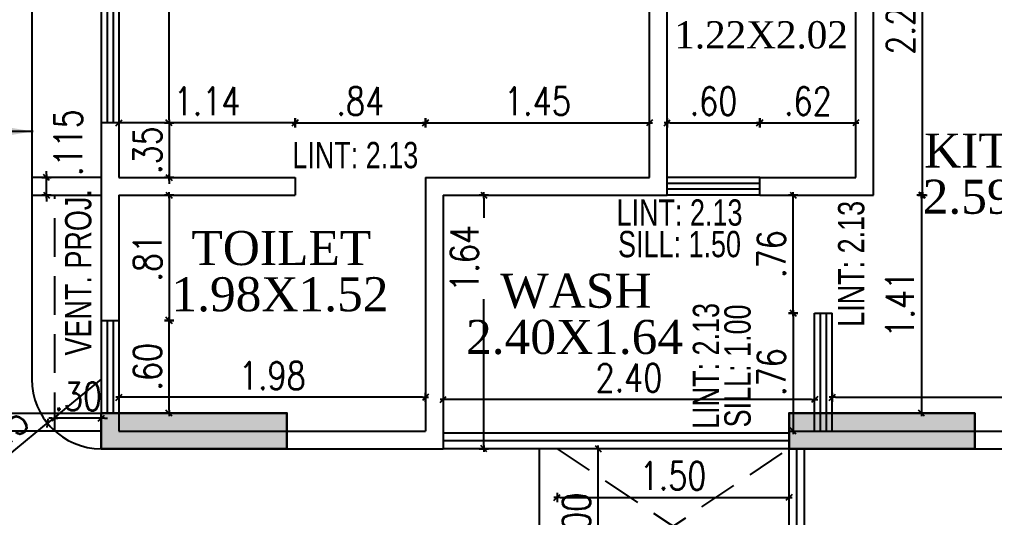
# Model space of a CAD drawing. Header units: inches. Extents: x 14235 to 14499, y 0 to 2549.
# Drawn here: x 14327.02 to 14333.32, y 2368.41 to 2371.63 of the extents above; entities that cross this region are included whole.
import ezdxf
from ezdxf.enums import TextEntityAlignment as Align

# ---------------------------------------------------------------- set-up
doc = ezdxf.new("R2010")
doc.units = ezdxf.units.IN
doc.header["$LTSCALE"] = 0.25
doc.header["$MEASUREMENT"] = 0
doc.header["$PDMODE"] = 35
doc.linetypes.add('DASHEDX2', pattern=[1.5, 1, -0.5])
for name, color, linetype in [('edges', 1, 'Continuous'), ('proj-internal', 1, 'DASHEDX2'), ('Stair', 56, 'Continuous'), ('steel', 251, 'Continuous'), ('text-large', 7, 'Continuous'), ('wall', 7, 'Continuous'), ('windows', 106, 'Continuous'), ('WORK TEX', 6, 'Continuous'), ('WORKING DIM', 7, 'Continuous')]:
    doc.layers.add(name, color=color, linetype=linetype)
doc.layers.add('P-COL', color=7, linetype='Continuous', lineweight=30)
doc.layers.add('P-COLHAT', color=8, linetype='Continuous', lineweight=25)
doc.styles.add('ARIAL', font='TIMES_0.TTF')
doc.styles.add('ARL', font='swisscl_0.ttf')
doc.styles.add('romans', font='romans.shx', dxfattribs={"width": 0.8})
doc.dimstyles.new('121', dxfattribs={"dimscale": 0.1, "dimtxt": 1.8, "dimasz": 0.2, "dimexe": 0.03125, "dimexo": 0.25, "dimgap": 0.5, "dimtad": 1, "dimzin": 4, "dimdsep": 46, "dimtxsty": 'romans', "dimblk1": 'MINITICK', "dimblk2": 'MINITICK', "dimsah": 1, "dimcen": 1, "dimse1": 1, "dimse2": 1, "dimclrd": 252, "dimclre": 256, "dimclrt": 7, "dimadec": 3, "dimazin": 0, "dimtfac": 0.8, "dimtix": 1, "dimtmove": 2, "dimatfit": 3, "dimfxl": 0, "dimtolj": 1, "dimtzin": 3, "dimarcsym": 0})
doc.dimstyles.new('DFSGSG', dxfattribs={"dimtxt": 0.17, "dimasz": 0.18, "dimexe": 0.18, "dimexo": 0.0625, "dimgap": 0.09, "dimtad": 1, "dimzin": 0, "dimdsep": 46, "dimtxsty": 'ARIAL', "dimcen": 0.09, "dimse1": 1, "dimse2": 1, "dimaunit": 1, "dimadec": 0, "dimazin": 0, "dimtfac": 1, "dimtix": 1, "dimtofl": 0, "dimtmove": 0, "dimatfit": 3, "dimfxl": 0, "dimtolj": 1, "dimtzin": 0, "dimarcsym": 0})

# ---------------------------------------------------------------- blocks, each defined once
blk = doc.blocks.new('B')
at = {"layer": 'P-COLHAT', "lineweight": 30}
for points in [[(-0.3, -9.1991), (-0.3, -8.9691), (0.9, -8.9691), (0.9, -9.1991)], [(4.1463, -9.1991), (4.1463, -8.9691), (5.3463, -8.9691), (5.3463, -9.1991)]]:
    blk.add_hatch(color=256, dxfattribs=at).paths.add_polyline_path(points)
at = {"layer": 'P-COL'}
for points in [[(-0.3, -9.1991), (-0.3, -8.9691), (0.9, -8.9691), (0.9, -9.1991)], [(4.1463, -9.1991), (4.1463, -8.9691), (5.3463, -8.9691), (5.3463, -9.1991)]]:
    blk.add_lwpolyline(points, close=True, dxfattribs=at)
blk = doc.blocks.new('MINITICK')
at = {"color": 7}
for p, q in [((1, 1), (-1, -1)), ((-1, 0), (1, 0)), ((0, -1.5), (0, 1.5))]:
    blk.add_line(p, q, dxfattribs=at)
blk = doc.blocks.new('*D503')
at = {"layer": 'Defpoints', "color": 0, "transparency": 16777216}
for p in [(14327.6608, 2373.3984), (14327.9847, 2373.3984), (14327.6608, 2370.9594)]:
    blk.add_point(p, dxfattribs=at)
at = {"layer": 'WORKING DIM', "color": 252, "lineweight": -2, "transparency": 16777216}
blk.add_line((14327.9847, 2370.9794), (14327.9847, 2373.3784), dxfattribs=at)
at = {"layer": 'WORKING DIM', "color": 252, "lineweight": -2, "transparency": 16777216, "xscale": 0.02, "yscale": 0.02, "zscale": 0.02}
for p, rotation in [((14327.9847, 2373.3984), 90), ((14327.9847, 2370.9594), 270)]:
    blk.add_blockref('MINITICK', p, dxfattribs=dict(at, rotation=rotation))
at = {"layer": 'WORKING DIM', "color": 7, "transparency": 16777216, "insert": (14327.8447, 2372.1789), "char_height": 0.18, "attachment_point": 5, "rotation": 90, "style": 'romans'}
blk.add_mtext('\\A1;2.44', dxfattribs=at)
blk = doc.blocks.new('*D504')
at = {"layer": 'Defpoints', "color": 0, "transparency": 16777216}
for p in [(14327.6608, 2370.9594), (14327.6608, 2370.6064), (14327.9847, 2370.6064)]:
    blk.add_point(p, dxfattribs=at)
at = {"layer": 'WORKING DIM', "color": 252, "lineweight": -2, "transparency": 16777216}
for p, q in [((14327.9847, 2370.9794), (14327.9847, 2370.9994)), ((14327.9847, 2370.9594), (14327.9847, 2370.6064)), ((14327.9847, 2370.5864), (14327.9847, 2370.5664))]:
    blk.add_line(p, q, dxfattribs=at)
at = {"layer": 'WORKING DIM', "color": 252, "lineweight": -2, "transparency": 16777216, "xscale": 0.02, "yscale": 0.02, "zscale": 0.02}
for p, rotation in [((14327.9847, 2370.9594), 270), ((14327.9847, 2370.6064), 90)]:
    blk.add_blockref('MINITICK', p, dxfattribs=dict(at, rotation=rotation))
at = {"layer": 'WORKING DIM', "color": 7, "transparency": 16777216, "insert": (14327.8447, 2370.7829), "char_height": 0.18, "attachment_point": 5, "rotation": 90, "style": 'romans'}
blk.add_mtext('\\A1;.35', dxfattribs=at)
blk = doc.blocks.new('*D507')
at = {"layer": 'Defpoints', "color": 0, "transparency": 16777216}
for p in [(14327.6608, 2370.9594), (14327.6608, 2370.6064), (14328.8003, 2370.6064)]:
    blk.add_point(p, dxfattribs=at)
at = {"layer": 'WORKING DIM', "color": 252, "lineweight": -2, "transparency": 16777216}
blk.add_line((14328.7803, 2370.9594), (14327.6808, 2370.9594), dxfattribs=at)
at = {"layer": 'WORKING DIM', "color": 252, "lineweight": -2, "transparency": 16777216, "xscale": 0.02, "yscale": 0.02, "zscale": 0.02, "rotation": 180}
blk.add_blockref('MINITICK', (14327.6608, 2370.9594), dxfattribs=at)
at = {"layer": 'WORKING DIM', "color": 252, "lineweight": -2, "transparency": 16777216, "xscale": 0.02, "yscale": 0.02, "zscale": 0.02}
blk.add_blockref('MINITICK', (14328.8003, 2370.9594), dxfattribs=at)
at = {"layer": 'WORKING DIM', "color": 7, "transparency": 16777216, "insert": (14328.2306, 2371.0994), "char_height": 0.18, "attachment_point": 5, "style": 'romans'}
blk.add_mtext('\\A1;1.14', dxfattribs=at)
blk = doc.blocks.new('*D508')
at = {"layer": 'Defpoints', "color": 0, "transparency": 16777216}
for p in [(14329.6425, 2370.9594), (14328.8003, 2370.492), (14329.6425, 2370.492)]:
    blk.add_point(p, dxfattribs=at)
at = {"layer": 'WORKING DIM', "color": 252, "lineweight": -2, "transparency": 16777216}
blk.add_line((14328.8203, 2370.9594), (14329.6225, 2370.9594), dxfattribs=at)
at = {"layer": 'WORKING DIM', "color": 252, "lineweight": -2, "transparency": 16777216, "xscale": 0.02, "yscale": 0.02, "zscale": 0.02, "rotation": 180}
blk.add_blockref('MINITICK', (14328.8003, 2370.9594), dxfattribs=at)
at = {"layer": 'WORKING DIM', "color": 252, "lineweight": -2, "transparency": 16777216, "xscale": 0.02, "yscale": 0.02, "zscale": 0.02}
blk.add_blockref('MINITICK', (14329.6425, 2370.9594), dxfattribs=at)
at = {"layer": 'WORKING DIM', "color": 7, "transparency": 16777216, "insert": (14329.2214, 2371.0994), "char_height": 0.18, "attachment_point": 5, "style": 'romans'}
blk.add_mtext('\\A1;.84', dxfattribs=at)
blk = doc.blocks.new('*D509')
at = {"layer": 'Defpoints', "color": 0, "transparency": 16777216}
for p in [(14331.0907, 2370.9594), (14329.6425, 2370.6064), (14331.0907, 2370.6064)]:
    blk.add_point(p, dxfattribs=at)
at = {"layer": 'WORKING DIM', "color": 252, "lineweight": -2, "transparency": 16777216}
blk.add_line((14329.6625, 2370.9594), (14331.0707, 2370.9594), dxfattribs=at)
at = {"layer": 'WORKING DIM', "color": 252, "lineweight": -2, "transparency": 16777216, "xscale": 0.02, "yscale": 0.02, "zscale": 0.02, "rotation": 180}
blk.add_blockref('MINITICK', (14329.6425, 2370.9594), dxfattribs=at)
at = {"layer": 'WORKING DIM', "color": 252, "lineweight": -2, "transparency": 16777216, "xscale": 0.02, "yscale": 0.02, "zscale": 0.02}
blk.add_blockref('MINITICK', (14331.0907, 2370.9594), dxfattribs=at)
at = {"layer": 'WORKING DIM', "color": 7, "transparency": 16777216, "insert": (14330.3666, 2371.0994), "char_height": 0.18, "attachment_point": 5, "style": 'romans'}
blk.add_mtext('\\A1;1.45', dxfattribs=at)
blk = doc.blocks.new('*D510')
at = {"layer": 'Defpoints', "color": 0, "transparency": 16777216}
for p in [(14327.6608, 2370.492), (14327.6608, 2369.6831), (14327.9847, 2369.6831)]:
    blk.add_point(p, dxfattribs=at)
at = {"layer": 'WORKING DIM', "color": 252, "lineweight": -2, "transparency": 16777216}
blk.add_line((14327.9847, 2370.472), (14327.9847, 2369.7031), dxfattribs=at)
at = {"layer": 'WORKING DIM', "color": 252, "lineweight": -2, "transparency": 16777216, "xscale": 0.02, "yscale": 0.02, "zscale": 0.02}
for p, rotation in [((14327.9847, 2370.492), 90), ((14327.9847, 2369.6831), 270)]:
    blk.add_blockref('MINITICK', p, dxfattribs=dict(at, rotation=rotation))
at = {"layer": 'WORKING DIM', "color": 7, "transparency": 16777216, "insert": (14327.8447, 2370.0876), "char_height": 0.18, "attachment_point": 5, "rotation": 90, "style": 'romans'}
blk.add_mtext('\\A1;.81', dxfattribs=at)
blk = doc.blocks.new('*D511')
at = {"layer": 'Defpoints', "color": 0, "transparency": 16777216}
for p in [(14327.6608, 2369.6831), (14327.9847, 2369.6831), (14327.6608, 2369.0833)]:
    blk.add_point(p, dxfattribs=at)
at = {"layer": 'WORKING DIM', "color": 252, "lineweight": -2, "transparency": 16777216}
blk.add_line((14327.9847, 2369.1033), (14327.9847, 2369.6631), dxfattribs=at)
at = {"layer": 'WORKING DIM', "color": 252, "lineweight": -2, "transparency": 16777216, "xscale": 0.02, "yscale": 0.02, "zscale": 0.02}
for p, rotation in [((14327.9847, 2369.6831), 90), ((14327.9847, 2369.0833), 270)]:
    blk.add_blockref('MINITICK', p, dxfattribs=dict(at, rotation=rotation))
at = {"layer": 'WORKING DIM', "color": 7, "transparency": 16777216, "insert": (14327.8447, 2369.3832), "char_height": 0.18, "attachment_point": 5, "rotation": 90, "style": 'romans'}
blk.add_mtext('\\A1;.60', dxfattribs=at)
blk = doc.blocks.new('*D512')
at = {"layer": 'Defpoints', "color": 0, "transparency": 16777216}
for p in [(14327.6608, 2369.1857), (14327.6608, 2369.1857), (14329.6425, 2369.1857)]:
    blk.add_point(p, dxfattribs=at)
at = {"layer": 'WORKING DIM', "color": 252, "lineweight": -2, "transparency": 16777216}
blk.add_line((14329.6225, 2369.1857), (14327.6808, 2369.1857), dxfattribs=at)
at = {"layer": 'WORKING DIM', "color": 252, "lineweight": -2, "transparency": 16777216, "xscale": 0.02, "yscale": 0.02, "zscale": 0.02, "rotation": 180}
blk.add_blockref('MINITICK', (14327.6608, 2369.1857), dxfattribs=at)
at = {"layer": 'WORKING DIM', "color": 252, "lineweight": -2, "transparency": 16777216, "xscale": 0.02, "yscale": 0.02, "zscale": 0.02}
blk.add_blockref('MINITICK', (14329.6425, 2369.1857), dxfattribs=at)
at = {"layer": 'WORKING DIM', "color": 7, "transparency": 16777216, "insert": (14328.6517, 2369.3257), "char_height": 0.18, "attachment_point": 5, "style": 'romans'}
blk.add_mtext('\\A1;1.98', dxfattribs=at)
blk = doc.blocks.new('*D513')
at = {"layer": 'Defpoints', "color": 0, "transparency": 16777216}
for p in [(14332.2721, 2369.7299), (14332.0197, 2368.9677), (14332.2721, 2368.9677)]:
    blk.add_point(p, dxfattribs=at)
at = {"layer": 'WORKING DIM', "color": 252, "lineweight": -2, "transparency": 16777216}
blk.add_line((14332.0197, 2369.7099), (14332.0197, 2368.9877), dxfattribs=at)
at = {"layer": 'WORKING DIM', "color": 252, "lineweight": -2, "transparency": 16777216, "xscale": 0.02, "yscale": 0.02, "zscale": 0.02}
for p, rotation in [((14332.0197, 2369.7299), 90), ((14332.0197, 2368.9677), 270)]:
    blk.add_blockref('MINITICK', p, dxfattribs=dict(at, rotation=rotation))
at = {"layer": 'WORKING DIM', "color": 7, "transparency": 16777216, "insert": (14331.8797, 2369.3488), "char_height": 0.18, "attachment_point": 5, "rotation": 90, "style": 'romans'}
blk.add_mtext('\\A1;.76', dxfattribs=at)
blk = doc.blocks.new('*D514')
at = {"layer": 'Defpoints', "color": 0, "transparency": 16777216}
for p in [(14332.0197, 2370.492), (14332.1578, 2370.492), (14332.1578, 2369.7299)]:
    blk.add_point(p, dxfattribs=at)
at = {"layer": 'WORKING DIM', "color": 252, "lineweight": -2, "transparency": 16777216}
blk.add_line((14332.0197, 2369.7499), (14332.0197, 2370.472), dxfattribs=at)
at = {"layer": 'WORKING DIM', "color": 252, "lineweight": -2, "transparency": 16777216, "xscale": 0.02, "yscale": 0.02, "zscale": 0.02}
for p, rotation in [((14332.0197, 2370.492), 90), ((14332.0197, 2369.7299), 270)]:
    blk.add_blockref('MINITICK', p, dxfattribs=dict(at, rotation=rotation))
at = {"layer": 'WORKING DIM', "color": 7, "transparency": 16777216, "insert": (14331.8797, 2370.111), "char_height": 0.18, "attachment_point": 5, "rotation": 90, "style": 'romans'}
blk.add_mtext('\\A1;.76', dxfattribs=at)
blk = doc.blocks.new('*D515')
at = {"layer": 'Defpoints', "color": 0, "transparency": 16777216}
for p in [(14332.453, 2370.492), (14332.453, 2369.0833), (14332.8488, 2369.0833)]:
    blk.add_point(p, dxfattribs=at)
at = {"layer": 'WORKING DIM', "color": 252, "lineweight": -2, "transparency": 16777216}
blk.add_line((14332.8488, 2370.472), (14332.8488, 2369.1033), dxfattribs=at)
at = {"layer": 'WORKING DIM', "color": 252, "lineweight": -2, "transparency": 16777216, "xscale": 0.02, "yscale": 0.02, "zscale": 0.02}
for p, rotation in [((14332.8488, 2370.492), 90), ((14332.8488, 2369.0833), 270)]:
    blk.add_blockref('MINITICK', p, dxfattribs=dict(at, rotation=rotation))
at = {"layer": 'WORKING DIM', "color": 7, "transparency": 16777216, "insert": (14332.7088, 2369.7877), "char_height": 0.18, "attachment_point": 5, "rotation": 90, "style": 'romans'}
blk.add_mtext('\\A1;1.41', dxfattribs=at)
blk = doc.blocks.new('*D516')
at = {"layer": 'Defpoints', "color": 0, "transparency": 16777216}
for p in [(14332.5389, 2372.7405), (14332.8547, 2372.7405), (14332.5389, 2370.492)]:
    blk.add_point(p, dxfattribs=at)
at = {"layer": 'WORKING DIM', "color": 252, "lineweight": -2, "transparency": 16777216}
blk.add_line((14332.8547, 2370.512), (14332.8547, 2372.7205), dxfattribs=at)
at = {"layer": 'WORKING DIM', "color": 252, "lineweight": -2, "transparency": 16777216, "xscale": 0.02, "yscale": 0.02, "zscale": 0.02}
for p, rotation in [((14332.8547, 2372.7405), 90), ((14332.8547, 2370.492), 270)]:
    blk.add_blockref('MINITICK', p, dxfattribs=dict(at, rotation=rotation))
at = {"layer": 'WORKING DIM', "color": 7, "transparency": 16777216, "insert": (14332.7147, 2371.6163), "char_height": 0.18, "attachment_point": 5, "rotation": 90, "style": 'romans'}
blk.add_mtext('\\A1;2.25', dxfattribs=at)
blk = doc.blocks.new('*D517')
at = {"layer": 'Defpoints', "color": 0, "transparency": 16777216}
for p in [(14332.2721, 2369.3488), (14335.1303, 2369.3488), (14335.1303, 2369.1857)]:
    blk.add_point(p, dxfattribs=at)
at = {"layer": 'WORKING DIM', "color": 252, "lineweight": -2, "transparency": 16777216}
blk.add_line((14332.2921, 2369.1857), (14335.1103, 2369.1857), dxfattribs=at)
at = {"layer": 'WORKING DIM', "color": 252, "lineweight": -2, "transparency": 16777216, "xscale": 0.02, "yscale": 0.02, "zscale": 0.02, "rotation": 180}
blk.add_blockref('MINITICK', (14332.2721, 2369.1857), dxfattribs=at)
at = {"layer": 'WORKING DIM', "color": 252, "lineweight": -2, "transparency": 16777216, "xscale": 0.02, "yscale": 0.02, "zscale": 0.02}
blk.add_blockref('MINITICK', (14335.1303, 2369.1857), dxfattribs=at)
at = {"layer": 'WORKING DIM', "color": 7, "transparency": 16777216, "insert": (14333.7012, 2369.3257), "char_height": 0.18, "attachment_point": 5, "style": 'romans'}
blk.add_mtext('\\A1;2.86', dxfattribs=at)
blk = doc.blocks.new('*D520')
at = {"layer": 'Defpoints', "color": 0, "transparency": 16777216}
for p in [(14331.8029, 2370.9594), (14331.205, 2370.6064), (14331.8029, 2370.6064)]:
    blk.add_point(p, dxfattribs=at)
at = {"layer": 'WORKING DIM', "color": 252, "lineweight": -2, "transparency": 16777216}
blk.add_line((14331.225, 2370.9594), (14331.7829, 2370.9594), dxfattribs=at)
at = {"layer": 'WORKING DIM', "color": 252, "lineweight": -2, "transparency": 16777216, "xscale": 0.02, "yscale": 0.02, "zscale": 0.02, "rotation": 180}
blk.add_blockref('MINITICK', (14331.205, 2370.9594), dxfattribs=at)
at = {"layer": 'WORKING DIM', "color": 252, "lineweight": -2, "transparency": 16777216, "xscale": 0.02, "yscale": 0.02, "zscale": 0.02}
blk.add_blockref('MINITICK', (14331.8029, 2370.9594), dxfattribs=at)
at = {"layer": 'WORKING DIM', "color": 7, "transparency": 16777216, "insert": (14331.5039, 2371.0994), "char_height": 0.18, "attachment_point": 5, "style": 'romans'}
blk.add_mtext('\\A1;.60', dxfattribs=at)
blk = doc.blocks.new('*D521')
at = {"layer": 'Defpoints', "color": 0, "transparency": 16777216}
for p in [(14332.4245, 2370.9594), (14331.8029, 2370.6064), (14332.4245, 2370.6064)]:
    blk.add_point(p, dxfattribs=at)
at = {"layer": 'WORKING DIM', "color": 252, "lineweight": -2, "transparency": 16777216}
blk.add_line((14331.8229, 2370.9594), (14332.4045, 2370.9594), dxfattribs=at)
at = {"layer": 'WORKING DIM', "color": 252, "lineweight": -2, "transparency": 16777216, "xscale": 0.02, "yscale": 0.02, "zscale": 0.02, "rotation": 180}
blk.add_blockref('MINITICK', (14331.8029, 2370.9594), dxfattribs=at)
at = {"layer": 'WORKING DIM', "color": 252, "lineweight": -2, "transparency": 16777216, "xscale": 0.02, "yscale": 0.02, "zscale": 0.02}
blk.add_blockref('MINITICK', (14332.4245, 2370.9594), dxfattribs=at)
at = {"layer": 'WORKING DIM', "color": 7, "transparency": 16777216, "insert": (14332.1137, 2371.0994), "char_height": 0.18, "attachment_point": 5, "style": 'romans'}
blk.add_mtext('\\A1;.62', dxfattribs=at)
blk = doc.blocks.new('*D522')
at = {"layer": 'Defpoints', "color": 0, "transparency": 16777216}
for p in [(14330.2784, 2370.492), (14330.0196, 2368.8533), (14330.2784, 2368.8533)]:
    blk.add_point(p, dxfattribs=at)
at = {"layer": 'WORKING DIM', "color": 252, "lineweight": -2, "transparency": 16777216}
for p, q in [((14330.0196, 2370.472), (14330.0196, 2370.346)), ((14330.0196, 2368.8733), (14330.0196, 2369.8209))]:
    blk.add_line(p, q, dxfattribs=at)
at = {"layer": 'WORKING DIM', "color": 252, "lineweight": -2, "transparency": 16777216, "xscale": 0.02, "yscale": 0.02, "zscale": 0.02}
for p, rotation in [((14330.0196, 2370.492), 90), ((14330.0196, 2368.8533), 270)]:
    blk.add_blockref('MINITICK', p, dxfattribs=dict(at, rotation=rotation))
at = {"layer": 'WORKING DIM', "color": 7, "transparency": 16777216, "insert": (14329.8951, 2370.0834), "char_height": 0.18, "attachment_point": 5, "rotation": 90, "style": 'romans'}
blk.add_mtext('\\A1;1.64', dxfattribs=at)
blk = doc.blocks.new('*D581')
at = {"layer": 'Defpoints', "color": 0, "transparency": 16777216}
for p in [(14329.7568, 2369.5924), (14332.1578, 2369.5924), (14329.7568, 2369.1713)]:
    blk.add_point(p, dxfattribs=at)
at = {"layer": 'WORKING DIM', "color": 252, "lineweight": -2, "transparency": 16777216}
blk.add_line((14332.1378, 2369.1713), (14329.7768, 2369.1713), dxfattribs=at)
at = {"layer": 'WORKING DIM', "color": 252, "lineweight": -2, "transparency": 16777216, "xscale": 0.02, "yscale": 0.02, "zscale": 0.02, "rotation": 180}
blk.add_blockref('MINITICK', (14329.7568, 2369.1713), dxfattribs=at)
at = {"layer": 'WORKING DIM', "color": 252, "lineweight": -2, "transparency": 16777216, "xscale": 0.02, "yscale": 0.02, "zscale": 0.02}
blk.add_blockref('MINITICK', (14332.1578, 2369.1713), dxfattribs=at)
at = {"layer": 'WORKING DIM', "color": 7, "transparency": 16777216, "insert": (14330.9573, 2369.3113), "char_height": 0.18, "attachment_point": 5, "style": 'romans'}
blk.add_mtext('\\A1;2.40', dxfattribs=at)
blk = doc.blocks.new('*D477')
at = {"layer": 'Defpoints', "color": 0, "transparency": 16777216}
for p in [(14327.2465, 2369.2566), (14327.5465, 2369.175), (14327.2465, 2369.0507)]:
    blk.add_point(p, dxfattribs=at)
at = {"layer": 'WORKING DIM', "color": 252, "lineweight": -2, "transparency": 16777216}
for p, q in [((14327.2265, 2369.0507), (14327.2065, 2369.0507)), ((14327.5465, 2369.0507), (14327.2465, 2369.0507)), ((14327.5665, 2369.0507), (14327.5865, 2369.0507))]:
    blk.add_line(p, q, dxfattribs=at)
at = {"layer": 'WORKING DIM', "color": 252, "lineweight": -2, "transparency": 16777216, "xscale": 0.02, "yscale": 0.02, "zscale": 0.02}
blk.add_blockref('MINITICK', (14327.2465, 2369.0507), dxfattribs=at)
at = {"layer": 'WORKING DIM', "color": 252, "lineweight": -2, "transparency": 16777216, "xscale": 0.02, "yscale": 0.02, "zscale": 0.02, "rotation": 180}
blk.add_blockref('MINITICK', (14327.5465, 2369.0507), dxfattribs=at)
at = {"layer": 'WORKING DIM', "color": 7, "transparency": 16777216, "insert": (14327.3965, 2369.1907), "char_height": 0.18, "attachment_point": 5, "style": 'romans'}
blk.add_mtext('\\A1;.30', dxfattribs=at)
blk = doc.blocks.new('*D394')
at = {"layer": 'Defpoints', "color": 0, "transparency": 16777216}
for p in [(14327.1689, 2370.6064), (14327.1925, 2370.6064), (14327.1689, 2370.492)]:
    blk.add_point(p, dxfattribs=at)
at = {"layer": 'WORKING DIM', "color": 252, "lineweight": -2, "transparency": 16777216}
for p, q in [((14327.1925, 2370.6264), (14327.1925, 2370.6464)), ((14327.1925, 2370.492), (14327.1925, 2370.6064)), ((14327.1925, 2370.472), (14327.1925, 2370.452))]:
    blk.add_line(p, q, dxfattribs=at)
at = {"layer": 'WORKING DIM', "color": 252, "lineweight": -2, "transparency": 16777216, "xscale": 0.02, "yscale": 0.02, "zscale": 0.02}
for p, rotation in [((14327.1925, 2370.6064), 270), ((14327.1925, 2370.492), 90)]:
    blk.add_blockref('MINITICK', p, dxfattribs=dict(at, rotation=rotation))
at = {"layer": 'WORKING DIM', "color": 7, "transparency": 16777216, "insert": (14327.3325, 2370.8313), "char_height": 0.18, "attachment_point": 5, "rotation": 90, "style": 'romans'}
blk.add_mtext('\\A1;.115', dxfattribs=at)
blk = doc.blocks.new('*D475')
at = {"layer": 'Defpoints', "color": 0, "transparency": 16777216}
for p in [(14327.5465, 2369.3033), (14327.1978, 2369.0188)]:
    blk.add_point(p, dxfattribs=at)
at = {"layer": 'WORKING DIM', "color": 252, "lineweight": -2, "transparency": 16777216}
for p, q in [((14327.5465, 2369.3033), (14327.1978, 2369.0188)), ((14326.7493, 2368.6529), (14327.1823, 2369.0062))]:
    blk.add_line(p, q, dxfattribs=at)
at = {"layer": 'WORKING DIM', "color": 252, "lineweight": -2, "transparency": 16777216, "xscale": 0.02, "yscale": 0.02, "zscale": 0.02, "rotation": 39.21505301845586}
blk.add_blockref('MINITICK', (14327.1978, 2369.0188), dxfattribs=at)
at = {"layer": 'WORKING DIM', "color": 7, "transparency": 16777216, "insert": (14326.8696, 2368.9317), "char_height": 0.18, "attachment_point": 5, "rotation": 39.21505, "style": 'romans'}
blk.add_mtext('\\A1;R.45', dxfattribs=at)
blk = doc.blocks.new('*D699')
at = {"layer": 'Defpoints', "color": 0, "transparency": 16777216}
for p in [(14330.4928, 2368.6429), (14331.9928, 2368.6429), (14331.9928, 2368.5381)]:
    blk.add_point(p, dxfattribs=at)
at = {"layer": 'WORKING DIM', "color": 252, "lineweight": -2, "transparency": 16777216}
blk.add_line((14330.5128, 2368.5381), (14331.9728, 2368.5381), dxfattribs=at)
at = {"layer": 'WORKING DIM', "color": 252, "lineweight": -2, "transparency": 16777216, "xscale": 0.02, "yscale": 0.02, "zscale": 0.02, "rotation": 180}
blk.add_blockref('MINITICK', (14330.4928, 2368.5381), dxfattribs=at)
at = {"layer": 'WORKING DIM', "color": 252, "lineweight": -2, "transparency": 16777216, "xscale": 0.02, "yscale": 0.02, "zscale": 0.02}
blk.add_blockref('MINITICK', (14331.9928, 2368.5381), dxfattribs=at)
at = {"layer": 'WORKING DIM', "color": 7, "transparency": 16777216, "insert": (14331.2428, 2368.6781), "char_height": 0.18, "attachment_point": 5, "style": 'romans'}
blk.add_mtext('\\A1;1.50', dxfattribs=at)
blk = doc.blocks.new('*D700')
at = {"layer": 'Defpoints', "color": 0, "transparency": 16777216}
for p in [(14330.6789, 2368.8533), (14330.7589, 2368.8533), (14330.5773, 2367.8526)]:
    blk.add_point(p, dxfattribs=at)
at = {"layer": 'WORKING DIM', "color": 252, "lineweight": -2, "transparency": 16777216}
blk.add_line((14330.7589, 2367.8726), (14330.7589, 2368.8333), dxfattribs=at)
at = {"layer": 'WORKING DIM', "color": 252, "lineweight": -2, "transparency": 16777216, "xscale": 0.02, "yscale": 0.02, "zscale": 0.02}
for p, rotation in [((14330.7589, 2368.8533), 90), ((14330.7589, 2367.8526), 270)]:
    blk.add_blockref('MINITICK', p, dxfattribs=dict(at, rotation=rotation))
at = {"layer": 'WORKING DIM', "color": 7, "transparency": 16777216, "insert": (14330.6189, 2368.3529), "char_height": 0.18, "attachment_point": 5, "rotation": 90, "style": 'romans'}
blk.add_mtext('\\A1;1.00', dxfattribs=at)

msp = doc.modelspace()

# ---------------------------------------------------------------- linework, layer by layer
at = {"layer": 'edges', "ltscale": 0.4}
msp.add_line((14327.0965, 2378.9524), (14327.0965, 2369.3033), dxfattribs=at)
msp.add_lwpolyline([(14327.5465, 2370.6064), (14327.0965, 2370.6064), (14327.0965, 2370.492), (14327.5465, 2370.492)], dxfattribs=at)
msp.add_arc((14327.5465, 2369.3033), 0.45, 180, 270, dxfattribs=at)
at = {"layer": 'proj-internal'}
for p, q in [((14327.2465, 2368.9679), (14327.2465, 2370.492)), ((14330.4928, 2368.8533), (14331.9928, 2367.8526)), ((14330.4928, 2367.8526), (14331.9928, 2368.8533))]:
    msp.add_line(p, q, dxfattribs=at)
at = {"layer": 'Stair', "ltscale": 2}
for p, q in [((14330.3778, 2368.8533), (14330.3778, 2367.8526)), ((14331.9928, 2367.8526), (14331.9928, 2368.8533)), ((14332.0428, 2367.8526), (14332.0428, 2368.8533)), ((14332.0928, 2367.8026), (14332.0928, 2368.8533))]:
    msp.add_line(p, q, dxfattribs=at)
for points in [[(14327.5465, 2364.6218), (14325.6118, 2364.6218), (14325.6118, 2369.0833), (14327.5465, 2369.0833)], [(14327.5465, 2364.7361), (14325.7262, 2364.7361), (14325.7262, 2368.969), (14327.5465, 2368.969)]]:
    msp.add_lwpolyline(points, dxfattribs=at)
at = {"layer": 'steel'}
for p, q in [((14331.9928, 2368.955), (14329.7568, 2368.955)), ((14331.9928, 2368.9041), (14329.7568, 2368.9041)), ((14331.9928, 2368.8533), (14329.7568, 2368.8533))]:
    msp.add_line(p, q, dxfattribs=at)
at = {"layer": 'wall'}
for p, q in [((14331.0907, 2370.6064), (14331.0907, 2373.8457)), ((14332.4245, 2370.6064), (14332.4245, 2372.7405)), ((14332.5389, 2370.492), (14332.5389, 2372.7405)), ((14331.205, 2370.492), (14331.205, 2372.6262)), ((14327.6608, 2370.9594), (14327.5465, 2370.9594)), ((14327.5465, 2370.9594), (14327.5465, 2369.6831)), ((14327.6608, 2370.9594), (14327.6608, 2370.6064)), ((14327.6608, 2370.6064), (14328.8003, 2370.6064)), ((14328.8003, 2370.6064), (14328.8003, 2370.492)), ((14329.6425, 2370.6064), (14331.0907, 2370.6064)), ((14329.6425, 2370.6064), (14329.6425, 2368.9677)), ((14331.8029, 2370.6064), (14332.4245, 2370.6064)), ((14331.8029, 2370.492), (14331.8029, 2370.6064)), ((14327.6608, 2370.492), (14328.8003, 2370.492)), ((14327.6608, 2370.492), (14327.6608, 2369.6831)), ((14329.7568, 2370.492), (14331.205, 2370.492)), ((14329.7568, 2370.492), (14329.7568, 2368.8533)), ((14331.8029, 2370.492), (14332.5389, 2370.492)), ((14327.5465, 2369.6831), (14327.6608, 2369.6831)), ((14332.1578, 2369.7299), (14332.2721, 2369.7299)), ((14327.5465, 2369.0833), (14327.5465, 2368.8533)), ((14327.5465, 2369.0833), (14327.6608, 2369.0833)), ((14327.6608, 2369.0833), (14327.6608, 2368.9677)), ((14327.5465, 2368.9677), (14327.5465, 2368.8533)), ((14327.6608, 2368.9677), (14329.6425, 2368.9677)), ((14331.9928, 2368.8533), (14331.9928, 2368.9677)), ((14331.9928, 2368.9677), (14335.1303, 2368.9677)), ((14327.5465, 2368.8533), (14329.7568, 2368.8533)), ((14331.9928, 2368.8533), (14336.6928, 2368.8533))]:
    msp.add_line(p, q, dxfattribs=at)
at = {"layer": 'windows'}
for p, q in [((14327.5465, 2373.3984), (14327.5465, 2370.9594)), ((14327.5846, 2373.3984), (14327.5846, 2370.9594)), ((14327.6227, 2373.3984), (14327.6227, 2370.9594)), ((14327.6608, 2373.3984), (14327.6608, 2370.9594)), ((14331.8029, 2370.6064), (14331.205, 2370.6064)), ((14331.8029, 2370.5683), (14331.205, 2370.5683)), ((14331.8029, 2370.5302), (14331.205, 2370.5302)), ((14331.8029, 2370.492), (14331.205, 2370.492)), ((14327.5465, 2369.6831), (14327.5465, 2369.0833)), ((14327.5846, 2369.6831), (14327.5846, 2369.0833)), ((14327.6227, 2369.6831), (14327.6227, 2369.0833)), ((14327.6608, 2369.6831), (14327.6608, 2369.0833)), ((14332.1578, 2368.9677), (14332.1578, 2369.7299)), ((14332.1959, 2368.9677), (14332.1959, 2369.7299)), ((14332.234, 2368.9677), (14332.234, 2369.7299)), ((14332.2721, 2368.9677), (14332.2721, 2369.7299))]:
    msp.add_line(p, q, dxfattribs=at)

# ---------------------------------------------------------------- block references
at = {"layer": 'P-COL'}
msp.add_blockref('B', (14327.8465, 2378.0524), dxfattribs=at)

# ---------------------------------------------------------------- texts
at = {"layer": 'text-large', "style": 'ARIAL'}
for s, height, p in [('1.22X2.02', 0.176, (14331.8119, 2371.5285)), ('KIT./DIN.', 0.22, (14333.5669, 2370.7806)), ('2.59X6.40', 0.22, (14333.5582, 2370.4821)), ('TOILET', 0.22, (14328.7103, 2370.1506)), ('1.98X1.52', 0.22, (14328.7016, 2369.8521)), ('WASH', 0.22, (14330.6147, 2369.8746)), ('2.40X1.64', 0.22, (14330.606, 2369.5761))]:
    msp.add_text(s, height=height, dxfattribs=at).set_placement(p, align=Align.MIDDLE_CENTER)
at = {"layer": 'WORK TEX', "style": 'ARL'}
for s, p in [('LINT: 2.13', (14329.1887, 2370.7512)), ('LINT: 2.13', (14331.2846, 2370.3799)), ('SILL: 1.50', (14331.2846, 2370.1761))]:
    msp.add_text(s, height=0.17, dxfattribs=at).set_placement(p, align=Align.MIDDLE_CENTER)
at = {"layer": 'WORK TEX', "color": 3, "style": 'ARL'}
msp.add_text('VENT. PROJ.', height=0.17, rotation=90, dxfattribs=at).set_placement((14327.3972, 2369.9935), align=Align.MIDDLE_CENTER)
at = {"layer": 'WORK TEX', "style": 'ARL'}
for s, p in [('LINT: 2.13', (14332.3944, 2370.0482)), ('LINT: 2.13', (14331.4555, 2369.3886)), ('SILL: 1.00', (14331.6593, 2369.3886))]:
    msp.add_text(s, height=0.17, rotation=90, dxfattribs=at).set_placement(p, align=Align.MIDDLE_CENTER)

# ---------------------------------------------------------------- dimensions: what is measured, and where the dimension line sits
at = {"layer": 'WORKING DIM'}
for base, p1, p2, picture, middle in [((14327.9847, 2373.3984), (14327.6608, 2370.9594), (14327.6608, 2373.3984), '*D503', (14327.8447, 2372.1789)), ((14332.8547, 2372.7405), (14332.5389, 2370.492), (14332.5389, 2372.7405), '*D516', (14332.7147, 2371.6163)), ((14327.9847, 2370.6064), (14327.6608, 2370.9594), (14327.6608, 2370.6064), '*D504', (14327.8447, 2370.7829)), ((14327.9847, 2369.6831), (14327.6608, 2370.492), (14327.6608, 2369.6831), '*D510', (14327.8447, 2370.0876)), ((14332.0197, 2370.492), (14332.1578, 2369.7299), (14332.1578, 2370.492), '*D514', (14331.8797, 2370.111)), ((14332.8488, 2369.0833), (14332.453, 2370.492), (14332.453, 2369.0833), '*D515', (14332.7088, 2369.7877)), ((14332.0197, 2368.9677), (14332.2721, 2369.7299), (14332.2721, 2368.9677), '*D513', (14331.8797, 2369.3488)), ((14327.9847, 2369.6831), (14327.6608, 2369.0833), (14327.6608, 2369.6831), '*D511', (14327.8447, 2369.3832)), ((14330.7589, 2368.8533), (14330.5773, 2367.8526), (14330.6789, 2368.8533), '*D700', (14330.6189, 2368.3529))]:
    dim = msp.add_linear_dim(base=base, p1=p1, p2=p2, angle=90, dimstyle='121', override={"dimfxl": 0.18, "dimfxlon": 1}, dxfattribs=at)
    dim.commit()
    dim.dimension.update_dxf_attribs({"geometry": picture, "text_midpoint": middle})
for base, p1, p2, picture, middle in [((14327.6608, 2370.9594), (14328.8003, 2370.6064), (14327.6608, 2370.6064), '*D507', (14328.2306, 2371.0994)), ((14329.6425, 2370.9594), (14328.8003, 2370.492), (14329.6425, 2370.492), '*D508', (14329.2214, 2371.0994)), ((14331.0907, 2370.9594), (14329.6425, 2370.6064), (14331.0907, 2370.6064), '*D509', (14330.3666, 2371.0994)), ((14331.8029, 2370.9594), (14331.205, 2370.6064), (14331.8029, 2370.6064), '*D520', (14331.5039, 2371.0994)), ((14332.4245, 2370.9594), (14331.8029, 2370.6064), (14332.4245, 2370.6064), '*D521', (14332.1137, 2371.0994)), ((14329.7568, 2369.1713), (14332.1578, 2369.5924), (14329.7568, 2369.5924), '*D581', (14330.9573, 2369.3113)), ((14327.6608, 2369.1857), (14329.6425, 2369.1857), (14327.6608, 2369.1857), '*D512', (14328.6517, 2369.3257)), ((14335.1303, 2369.1857), (14332.2721, 2369.3488), (14335.1303, 2369.3488), '*D517', (14333.7012, 2369.3257)), ((14327.2465, 2369.0507), (14327.5465, 2369.175), (14327.2465, 2369.2566), '*D477', (14327.3965, 2369.1907)), ((14331.9928, 2368.5381), (14330.4928, 2368.6429), (14331.9928, 2368.6429), '*D699', (14331.2428, 2368.6781))]:
    dim = msp.add_linear_dim(base=base, p1=p1, p2=p2, dimstyle='121', override={"dimfxl": 0.18, "dimfxlon": 1}, dxfattribs=at)
    dim.commit()
    dim.dimension.update_dxf_attribs({"geometry": picture, "text_midpoint": middle})
dim = msp.add_linear_dim(base=(14327.1925, 2370.6064), p1=(14327.1689, 2370.492), p2=(14327.1689, 2370.6064), angle=90, text='.115', dimstyle='121', override={"dimfxl": 0.18, "dimfxlon": 1}, dxfattribs=at)
dim.commit()
dim.dimension.update_dxf_attribs({"geometry": '*D394', "text_midpoint": (14327.3325, 2370.8313), "dimtype": 160})
dim = msp.add_linear_dim(base=(14330.0196, 2368.8533), p1=(14330.2784, 2370.492), p2=(14330.2784, 2368.8533), angle=90, dimstyle='121', override={"dimfxl": 0.18, "dimfxlon": 1}, dxfattribs=at)
dim.commit()
dim.dimension.update_dxf_attribs({"geometry": '*D522', "text_midpoint": (14329.8951, 2370.0834), "dimtype": 160})
dim = msp.add_radius_dim(center=(14327.5465, 2369.3033), mpoint=(14327.1978, 2369.0188), dimstyle='121', override={"dimfxl": 0.18, "dimfxlon": 1}, dxfattribs=at)
dim.commit()
dim.dimension.update_dxf_attribs({"geometry": '*D475', "text_midpoint": (14326.8696, 2368.9317)})

# ---------------------------------------------------------------- leaders
at = {"layer": 'wall'}
msp.add_leader([(14327.1052, 2370.904), (14326.603, 2370.904), (14326.603, 2371.3948)], dimstyle='DFSGSG', override={"dimgap": 0.09, "dimtad": 0, "dimarcsym": 1}, dxfattribs=at)

doc.saveas('drawing.dxf')
